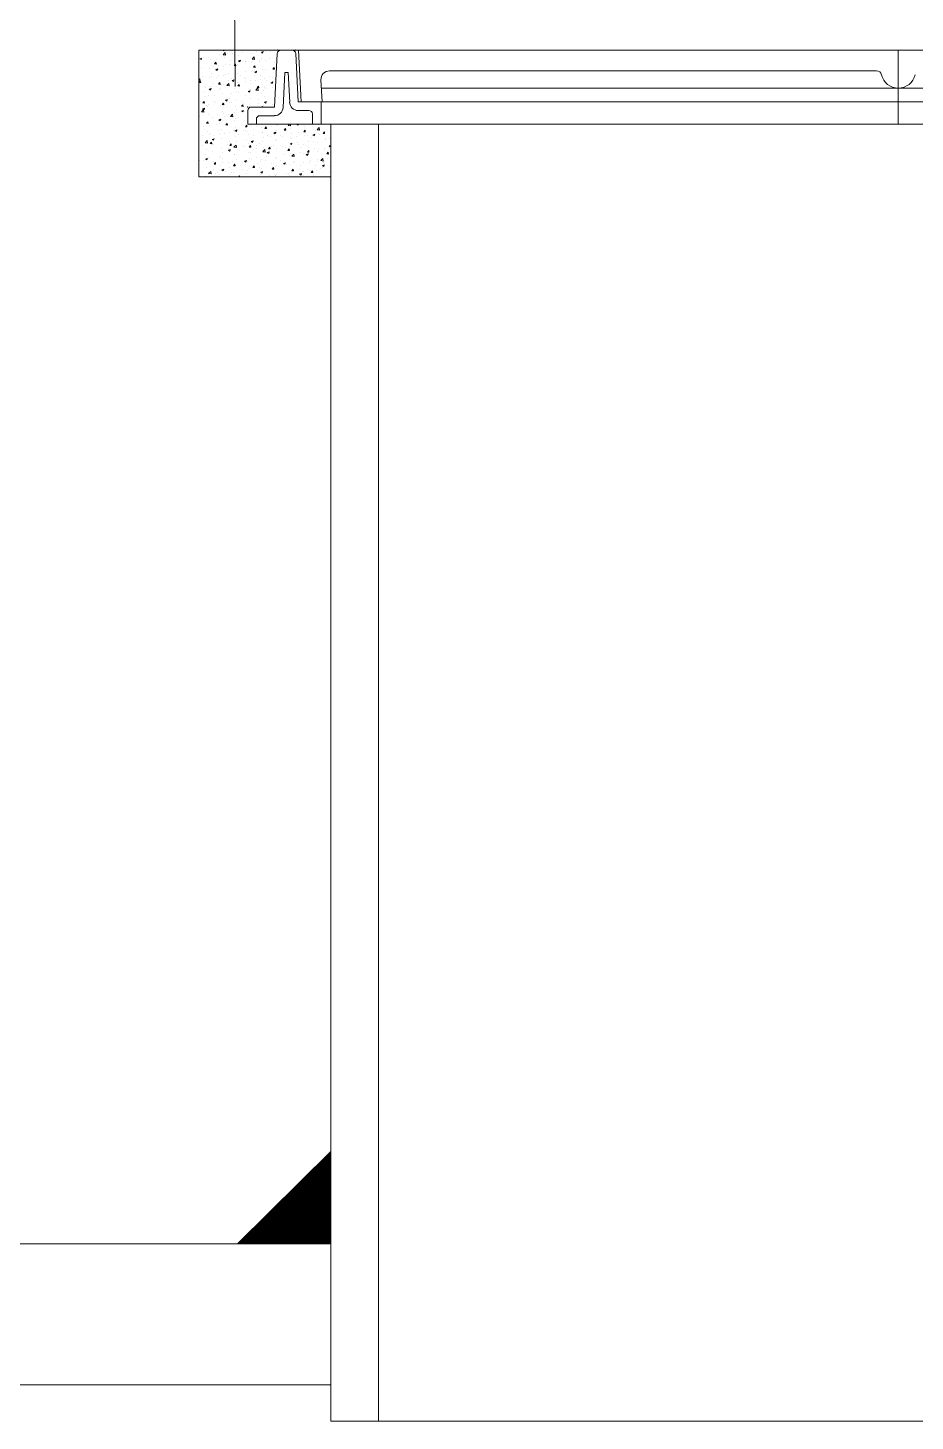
# Model space of a CAD drawing. Header units: millimetres. Extents: x 4664 to 8864, y -38 to 2932.
# Drawn here: x 6376.7 to 6476.9, y 1715.1 to 1872.4 of the extents above; entities that cross this region are included whole.
import ezdxf

# ---------------------------------------------------------------- set-up
doc = ezdxf.new("R2010")
doc.units = ezdxf.units.MM

msp = doc.modelspace()

# ---------------------------------------------------------------- linework, layer by layer
at = {"lineweight": 5}
for p, q in [((6399.62, 1935.84), (6400.12, 1865.82)), ((6396.02, 1869.92), (6396.02, 1855.61)), ((6396.02, 1869.92), (6554.01, 1869.92)), ((6397.36, 1869.92), (6397.36, 1869.92)), ((6398.71, 1869.92), (6398.85, 1869.82)), ((6398.78, 1869.4), (6399.02, 1869.65)), ((6398.85, 1869.82), (6398.88, 1869.92)), ((6399.05, 1869.36), (6399.02, 1869.65)), ((6400.13, 1869.69), (6400.13, 1869.69)), ((6400.91, 1869.88), (6400.91, 1869.88)), ((6400.99, 1869.63), (6400.99, 1869.63)), ((6402.54, 1869.81), (6402.54, 1869.81)), ((6402.92, 1869.89), (6402.92, 1869.89)), ((6403.09, 1869.68), (6403.3, 1869.76)), ((6403.09, 1869.68), (6403.24, 1869.58)), ((6403.24, 1869.58), (6403.3, 1869.76)), ((6403.61, 1869.77), (6403.61, 1869.77)), ((6404.17, 1869.74), (6404.17, 1869.74)), ((6404.89, 1869.55), (6404.57, 1863.49)), ((6406.97, 1869.55), (6407.26, 1864.07)), ((6407.29, 1869.92), (6407.6, 1864.07)), ((6475.01, 1861.54), (6475.01, 1869.92)), ((6396.13, 1868.94), (6396.34, 1869.02)), ((6396.13, 1868.94), (6396.28, 1868.84)), ((6396.28, 1868.84), (6396.34, 1869.02)), ((6396.39, 1868.87), (6396.39, 1868.87)), ((6396.56, 1869.08), (6396.56, 1869.08)), ((6397.14, 1869.13), (6397.14, 1869.13)), ((6397.32, 1868.9), (6397.32, 1868.9)), ((6397.73, 1868.01), (6397.73, 1868.01)), ((6397.82, 1868.36), (6397.97, 1868.54)), ((6397.82, 1868.36), (6398.01, 1868.34)), ((6398.01, 1868.34), (6397.97, 1868.54)), ((6398.02, 1868.8), (6398.02, 1868.8)), ((6398.26, 1868.18), (6398.26, 1868.18)), ((6398.34, 1869.39), (6398.34, 1869.39)), ((6398.78, 1869.4), (6399.05, 1869.36)), ((6398.87, 1868.11), (6398.87, 1868.11)), ((6398.91, 1869.13), (6398.91, 1869.13)), ((6399.03, 1868.28), (6399.03, 1868.28)), ((6399.07, 1869.38), (6399.07, 1869.38)), ((6399.51, 1868.32), (6399.51, 1868.32)), ((6399.65, 1868.73), (6399.65, 1868.73)), ((6399.83, 1869.48), (6399.83, 1869.48)), ((6400.02, 1868.17), (6400.16, 1868.34)), ((6400.02, 1868.17), (6400.2, 1868.15)), ((6400.2, 1868.15), (6400.16, 1868.34)), ((6400.19, 1868.43), (6400.19, 1868.43)), ((6400.44, 1868.33), (6400.44, 1868.33)), ((6400.48, 1869.34), (6400.48, 1869.34)), ((6400.52, 1868.7), (6400.73, 1868.78)), ((6400.52, 1868.7), (6400.67, 1868.59)), ((6400.67, 1868.59), (6400.73, 1868.78)), ((6401.29, 1868.66), (6401.29, 1868.66)), ((6401.29, 1868.62), (6401.29, 1868.62)), ((6401.98, 1868.52), (6401.98, 1868.52)), ((6402.02, 1869.54), (6402.02, 1869.54)), ((6402.04, 1868.89), (6402.28, 1869.14)), ((6402.04, 1868.89), (6402.32, 1868.85)), ((6402.12, 1868.68), (6402.12, 1868.68)), ((6402.21, 1867.98), (6402.36, 1868.15)), ((6402.21, 1867.98), (6402.39, 1867.96)), ((6402.32, 1868.85), (6402.28, 1869.14)), ((6402.39, 1867.96), (6402.36, 1868.15)), ((6402.88, 1868.78), (6402.88, 1868.78)), ((6402.92, 1868.59), (6402.92, 1868.59)), ((6403.08, 1868.93), (6403.08, 1868.93)), ((6403.57, 1868.75), (6403.57, 1868.75)), ((6404.04, 1868.94), (6404.04, 1868.94)), ((6404.55, 1868.53), (6404.55, 1868.53)), ((6404.86, 1869.23), (6404.86, 1869.23)), ((6396.02, 1866.52), (6396.16, 1866.67)), ((6396.02, 1866.41), (6396.2, 1866.38)), ((6396.05, 1866.25), (6396.2, 1866.43)), ((6396.2, 1866.38), (6396.16, 1866.67)), ((6396.24, 1866.24), (6396.2, 1866.43)), ((6396.33, 1867.92), (6396.33, 1867.92)), ((6396.44, 1866.9), (6396.44, 1866.9)), ((6397.24, 1866.86), (6397.24, 1866.86)), ((6397.28, 1867.88), (6397.28, 1867.88)), ((6397.43, 1867.24), (6397.43, 1867.24)), ((6397.46, 1866.97), (6397.46, 1866.97)), ((6397.95, 1867.71), (6398.17, 1867.79)), ((6397.95, 1867.71), (6398.1, 1867.61)), ((6398.07, 1866.83), (6398.07, 1866.83)), ((6398.1, 1867.61), (6398.17, 1867.79)), ((6398.22, 1867.07), (6398.22, 1867.07)), ((6398.83, 1867.09), (6398.83, 1867.09)), ((6399.06, 1867.17), (6399.06, 1867.17)), ((6399.38, 1867.22), (6399.38, 1867.22)), ((6399.38, 1866.49), (6399.38, 1866.49)), ((6399.7, 1866.76), (6399.7, 1866.76)), ((6399.78, 1866.48), (6399.99, 1866.56)), ((6399.78, 1866.48), (6399.93, 1866.38)), ((6399.93, 1866.38), (6399.99, 1866.56)), ((6400.4, 1867.31), (6400.4, 1867.31)), ((6400.69, 1867.1), (6400.69, 1867.1)), ((6401.17, 1866.8), (6401.17, 1866.8)), ((6401.31, 1867.48), (6401.31, 1867.48)), ((6401.34, 1866.69), (6401.34, 1866.69)), ((6401.91, 1866.49), (6401.91, 1866.49)), ((6401.95, 1867.5), (6401.95, 1867.5)), ((6402.08, 1867.58), (6402.08, 1867.58)), ((6402.32, 1867.03), (6402.32, 1867.03)), ((6402.35, 1867.47), (6402.56, 1867.55)), ((6402.35, 1867.47), (6402.5, 1867.36)), ((6402.43, 1866.52), (6402.43, 1866.52)), ((6402.5, 1867.36), (6402.56, 1867.55)), ((6402.95, 1867.1), (6402.95, 1867.1)), ((6402.97, 1866.62), (6402.97, 1866.62)), ((6403.24, 1867.73), (6403.24, 1867.73)), ((6403.5, 1866.71), (6403.5, 1866.71)), ((6403.53, 1867.73), (6403.53, 1867.73)), ((6403.68, 1866.43), (6403.68, 1866.43)), ((6403.96, 1866.96), (6403.96, 1866.96)), ((6404.36, 1866.78), (6404.36, 1866.78)), ((6404.4, 1867.78), (6404.55, 1867.96)), ((6404.4, 1867.78), (6404.59, 1867.77)), ((6404.59, 1867.77), (6404.55, 1867.96)), ((6404.6, 1866.55), (6404.6, 1866.55)), ((6404.73, 1867.41), (6404.73, 1867.41)), ((6405.75, 1867.38), (6405.54, 1863.44)), ((6405.75, 1867.38), (6406.11, 1867.38)), ((6406.11, 1867.38), (6406.29, 1864.02)), ((6409.81, 1866.55), (6409.94, 1864.07)), ((6410.79, 1867.58), (6472.55, 1867.58)), ((6396.05, 1866.25), (6396.24, 1866.24)), ((6396.55, 1865.21), (6396.55, 1865.21)), ((6396.65, 1865.76), (6396.65, 1865.76)), ((6396.82, 1865.68), (6396.82, 1865.68)), ((6397.17, 1864.83), (6397.17, 1864.83)), ((6397.21, 1865.85), (6397.21, 1865.85)), ((6397.21, 1865.49), (6397.42, 1865.58)), ((6397.21, 1865.49), (6397.36, 1865.39)), ((6397.36, 1865.39), (6397.42, 1865.58)), ((6397.42, 1865.86), (6397.42, 1865.86)), ((6397.6, 1866.19), (6397.6, 1866.19)), ((6398.25, 1866.06), (6398.39, 1866.24)), ((6398.25, 1866.06), (6398.43, 1866.04)), ((6398.33, 1865.51), (6398.33, 1865.51)), ((6398.43, 1866.04), (6398.39, 1866.24)), ((6398.45, 1865.62), (6398.45, 1865.62)), ((6398.58, 1866.02), (6398.58, 1866.02)), ((6398.76, 1865.06), (6398.76, 1865.06)), ((6398.8, 1866.07), (6398.8, 1866.07)), ((6399.19, 1865.91), (6399.42, 1866.16)), ((6399.19, 1865.92), (6399.46, 1865.87)), ((6399.46, 1865.87), (6399.43, 1866.16)), ((6399.7, 1865.06), (6399.7, 1865.06)), ((6400.08, 1865.55), (6400.08, 1865.55)), ((6400.12, 1865.82), (6400.12, 1865.82)), ((6400.33, 1865.27), (6400.33, 1865.27)), ((6400.37, 1866.29), (6400.37, 1866.29)), ((6400.44, 1865.87), (6400.59, 1866.04)), ((6400.44, 1865.87), (6400.62, 1865.85)), ((6400.47, 1865.17), (6400.47, 1865.17)), ((6400.51, 1866.27), (6400.51, 1866.27)), ((6400.62, 1865.85), (6400.59, 1866.04)), ((6401.27, 1866.37), (6401.27, 1866.37)), ((6401.6, 1865.25), (6401.82, 1865.33)), ((6401.6, 1865.25), (6401.75, 1865.15)), ((6401.63, 1865.32), (6401.63, 1865.32)), ((6401.71, 1865.48), (6401.71, 1865.48)), ((6401.75, 1865.15), (6401.82, 1865.33)), ((6401.87, 1865.47), (6401.87, 1865.47)), ((6401.9, 1866.13), (6401.9, 1866.13)), ((6402.45, 1865.41), (6402.69, 1865.66)), ((6402.45, 1865.41), (6402.72, 1865.37)), ((6402.63, 1865.68), (6402.78, 1865.85)), ((6402.63, 1865.68), (6402.82, 1865.66)), ((6402.72, 1865.37), (6402.69, 1865.66)), ((6402.82, 1865.66), (6402.78, 1865.85)), ((6403.07, 1865.06), (6403.07, 1865.06)), ((6403.35, 1865.41), (6403.35, 1865.41)), ((6403.46, 1865.7), (6403.46, 1865.7)), ((6403.56, 1865.57), (6403.56, 1865.57)), ((6404.17, 1866.23), (6404.38, 1866.32)), ((6404.17, 1866.23), (6404.32, 1866.13)), ((6404.32, 1866.13), (6404.38, 1866.32)), ((6404.32, 1865.67), (6404.32, 1865.67)), ((6409.86, 1865.63), (6540.17, 1865.63)), ((6396.22, 1864.12), (6396.22, 1864.12)), ((6396.46, 1863.28), (6396.68, 1863.36)), ((6396.46, 1863.28), (6396.62, 1863.17)), ((6396.48, 1863.95), (6396.63, 1864.13)), ((6396.48, 1863.95), (6396.66, 1863.94)), ((6396.62, 1864.66), (6396.62, 1864.66)), ((6396.62, 1863.17), (6396.68, 1863.36)), ((6396.66, 1863.94), (6396.63, 1864.13)), ((6396.87, 1863.71), (6396.87, 1863.71)), ((6396.97, 1863.6), (6396.97, 1863.6)), ((6397.13, 1863.81), (6397.13, 1863.81)), ((6397.72, 1864.14), (6397.72, 1864.14)), ((6397.77, 1864.81), (6397.77, 1864.81)), ((6397.86, 1864.05), (6397.86, 1864.05)), ((6398.5, 1863.64), (6398.5, 1863.64)), ((6398.67, 1863.76), (6398.82, 1863.94)), ((6398.67, 1863.76), (6398.85, 1863.74)), ((6398.72, 1864.04), (6398.72, 1864.04)), ((6398.85, 1863.74), (6398.82, 1863.94)), ((6398.9, 1863.86), (6398.9, 1863.86)), ((6399.03, 1864.26), (6399.25, 1864.34)), ((6399.03, 1864.26), (6399.18, 1864.16)), ((6399.18, 1864.16), (6399.25, 1864.34)), ((6399.49, 1863.98), (6399.49, 1863.98)), ((6399.5, 1864.44), (6399.5, 1864.44)), ((6399.67, 1863.96), (6399.67, 1863.96)), ((6400.13, 1863.57), (6400.13, 1863.57)), ((6400.29, 1864.25), (6400.29, 1864.25)), ((6400.82, 1864.11), (6400.82, 1864.11)), ((6400.86, 1863.57), (6401.01, 1863.74)), ((6400.86, 1863.57), (6401.05, 1863.55)), ((6401.05, 1863.55), (6401.01, 1863.74)), ((6401.12, 1863.92), (6401.12, 1863.92)), ((6401.28, 1864.75), (6401.28, 1864.75)), ((6401.76, 1863.5), (6401.76, 1863.5)), ((6401.84, 1864.45), (6401.84, 1864.45)), ((6401.95, 1863.49), (6404.57, 1863.49)), ((6402.75, 1864.37), (6402.75, 1864.37)), ((6402.75, 1863.85), (6402.75, 1863.85)), ((6403.15, 1863.49), (6403.21, 1863.55)), ((6403.22, 1863.49), (6403.21, 1863.55)), ((6403.39, 1863.66), (6403.39, 1863.66)), ((6403.42, 1864.68), (6403.42, 1864.68)), ((6403.43, 1864.02), (6403.64, 1864.1)), ((6403.43, 1864.02), (6403.58, 1863.91)), ((6403.52, 1864.47), (6403.52, 1864.47)), ((6403.58, 1863.91), (6403.64, 1864.1)), ((6404.38, 1863.78), (6404.38, 1863.78)), ((6407.26, 1864.07), (6542.77, 1864.07)), ((6409.83, 1864.07), (6409.83, 1861.54)), ((6396.16, 1862.4), (6396.16, 1862.4)), ((6396.33, 1862.94), (6396.57, 1863.18)), ((6396.33, 1862.94), (6396.6, 1862.89)), ((6396.6, 1862.89), (6396.57, 1863.19)), ((6396.9, 1861.65), (6397.05, 1861.83)), ((6397.09, 1861.64), (6397.05, 1861.83)), ((6397.06, 1861.77), (6397.06, 1861.77)), ((6397.1, 1862.79), (6397.1, 1862.79)), ((6397.25, 1862.5), (6397.25, 1862.5)), ((6397.59, 1862.31), (6397.59, 1862.31)), ((6398.1, 1862.65), (6398.1, 1862.65)), ((6398.29, 1862.04), (6398.5, 1862.13)), ((6398.29, 1862.04), (6398.44, 1861.94)), ((6398.44, 1861.94), (6398.5, 1862.13)), ((6398.65, 1862), (6398.65, 1862)), ((6398.68, 1863.02), (6398.68, 1863.02)), ((6398.86, 1862.75), (6398.86, 1862.75)), ((6398.88, 1862.43), (6398.88, 1862.43)), ((6399.21, 1861.7), (6399.21, 1861.7)), ((6399.37, 1862.62), (6399.37, 1862.62)), ((6399.59, 1862.43), (6399.83, 1862.68)), ((6399.59, 1862.43), (6399.86, 1862.39)), ((6399.86, 1862.39), (6399.83, 1862.68)), ((6400.02, 1862.91), (6400.02, 1862.91)), ((6400.11, 1861.95), (6400.11, 1861.95)), ((6400.22, 1862.22), (6400.22, 1862.22)), ((6400.25, 1863.24), (6400.25, 1863.24)), ((6400.51, 1862.36), (6400.51, 1862.36)), ((6400.86, 1863.03), (6401.07, 1863.11)), ((6400.86, 1863.03), (6401.01, 1862.93)), ((6401.01, 1862.93), (6401.07, 1863.11)), ((6401.15, 1861.95), (6401.15, 1861.95)), ((6401.16, 1862.93), (6401.16, 1862.93)), ((6401.56, 1861.54), (6401.56, 1863.1)), ((6402.53, 1861.54), (6402.53, 1862.12)), ((6402.92, 1862.51), (6404.57, 1862.51)), ((6407.26, 1863.1), (6408.46, 1863.1)), ((6408.85, 1862.71), (6408.85, 1861.54)), ((6396.49, 1860.24), (6396.49, 1860.24)), ((6396.54, 1861.34), (6396.54, 1861.34)), ((6396.65, 1860.94), (6396.65, 1860.94)), ((6396.9, 1861.65), (6397.09, 1861.64)), ((6397.02, 1860.76), (6397.02, 1860.76)), ((6397.25, 1860.34), (6397.25, 1860.34)), ((6397.29, 1861.45), (6397.29, 1861.45)), ((6397.3, 1860.53), (6397.3, 1860.53)), ((6397.71, 1860.27), (6397.71, 1860.27)), ((6398.06, 1861.55), (6398.06, 1861.55)), ((6398.28, 1860.87), (6398.28, 1860.87)), ((6398.32, 1861.64), (6398.32, 1861.64)), ((6398.41, 1860.49), (6398.41, 1860.49)), ((6398.61, 1860.99), (6398.61, 1860.99)), ((6398.93, 1860.46), (6398.93, 1860.46)), ((6399.1, 1861.46), (6399.24, 1861.64)), ((6399.1, 1861.46), (6399.28, 1861.44)), ((6399.28, 1861.44), (6399.24, 1861.64)), ((6399.49, 1860.57), (6399.49, 1860.57)), ((6399.92, 1860.8), (6399.92, 1860.8)), ((6400.11, 1860.81), (6400.33, 1860.9)), ((6400.11, 1860.81), (6400.27, 1860.71)), ((6400.14, 1860.18), (6400.14, 1860.18)), ((6400.18, 1861.2), (6400.18, 1861.2)), ((6400.27, 1860.71), (6400.33, 1860.9)), ((6400.34, 1860.75), (6400.34, 1860.75)), ((6400.56, 1860.39), (6400.56, 1860.39)), ((6401.11, 1860.85), (6401.11, 1860.85)), ((6401.27, 1860.88), (6401.27, 1860.88)), ((6401.29, 1861.27), (6401.44, 1861.44)), ((6401.29, 1861.27), (6401.47, 1861.25)), ((6401.47, 1861.25), (6401.44, 1861.44)), ((6401.55, 1860.73), (6401.55, 1860.73)), ((6401.56, 1861.54), (6548.47, 1861.54)), ((6401.69, 1860.38), (6401.69, 1860.38)), ((6401.72, 1861.4), (6401.72, 1861.4)), ((6402.19, 1860.32), (6402.19, 1860.32)), ((6402.26, 1861), (6402.26, 1861)), ((6403.06, 1861.18), (6403.06, 1861.18)), ((6403.18, 1860.66), (6403.18, 1860.66)), ((6403.27, 1860.61), (6403.27, 1860.61)), ((6403.48, 1861.08), (6403.63, 1861.25)), ((6403.48, 1861.08), (6403.66, 1861.06)), ((6403.66, 1861.06), (6403.63, 1861.25)), ((6403.82, 1860.25), (6403.82, 1860.25)), ((6404.16, 1860.15), (6404.16, 1860.15)), ((6404.2, 1861.26), (6404.2, 1861.26)), ((6404.51, 1860.57), (6404.72, 1860.65)), ((6404.51, 1860.57), (6404.66, 1860.47)), ((6404.66, 1860.47), (6404.72, 1860.65)), ((6404.81, 1860.59), (6404.81, 1860.59)), ((6404.84, 1861.49), (6404.84, 1861.49)), ((6404.84, 1860.82), (6404.84, 1860.82)), ((6404.96, 1861.36), (6404.96, 1861.36)), ((6405.31, 1860.3), (6405.31, 1860.3)), ((6405.46, 1860.18), (6405.46, 1860.18)), ((6405.67, 1860.88), (6405.82, 1861.06)), ((6405.67, 1860.88), (6405.86, 1860.87)), ((6405.86, 1860.87), (6405.82, 1861.06)), ((6406.12, 1861.42), (6406.23, 1861.54)), ((6406.12, 1861.51), (6406.12, 1861.51)), ((6406.12, 1861.42), (6406.39, 1861.38)), ((6406.39, 1861.38), (6406.37, 1861.54)), ((6406.39, 1861.02), (6406.39, 1861.02)), ((6406.44, 1860.52), (6406.44, 1860.52)), ((6407.09, 1860.11), (6407.09, 1860.11)), ((6407.1, 1861.54), (6407.23, 1861.45)), ((6407.23, 1861.45), (6407.26, 1861.54)), ((6407.25, 1860.56), (6407.25, 1860.56)), ((6407.87, 1860.69), (6408.02, 1860.87)), ((6407.87, 1860.69), (6408.05, 1860.68)), ((6407.94, 1860.23), (6407.94, 1860.23)), ((6407.98, 1861.25), (6407.98, 1861.25)), ((6408.01, 1860.66), (6408.01, 1860.66)), ((6408.05, 1860.68), (6408.02, 1860.87)), ((6408.08, 1860.45), (6408.08, 1860.45)), ((6408.28, 1860.28), (6408.28, 1860.28)), ((6408.9, 1860.32), (6409.12, 1860.41)), ((6408.9, 1860.32), (6409.05, 1860.22)), ((6409.05, 1860.22), (6409.12, 1860.41)), ((6409.17, 1860.81), (6409.17, 1860.81)), ((6409.38, 1860.91), (6409.62, 1861.16)), ((6409.38, 1860.91), (6409.65, 1860.87)), ((6409.51, 1860.45), (6409.51, 1860.45)), ((6409.55, 1861.46), (6409.55, 1861.46)), ((6409.65, 1860.87), (6409.62, 1861.16)), ((6409.71, 1860.39), (6409.71, 1860.39)), ((6410.06, 1860.5), (6410.21, 1860.68)), ((6410.06, 1860.58), (6410.06, 1860.58)), ((6410.06, 1860.5), (6410.24, 1860.48)), ((6410.24, 1860.48), (6410.21, 1860.68)), ((6410.94, 1861.54), (6410.94, 1715.06)), ((6416.32, 1861.54), (6416.32, 1715.06)), ((6396.04, 1859.38), (6396.04, 1859.38)), ((6396.45, 1859.14), (6396.45, 1859.14)), ((6396.73, 1859.45), (6396.97, 1859.7)), ((6396.73, 1859.45), (6397.01, 1859.41)), ((6396.95, 1858.72), (6396.95, 1858.72)), ((6397.01, 1859.41), (6396.97, 1859.7)), ((6396.98, 1859.74), (6396.98, 1859.74)), ((6397.33, 1859.35), (6397.47, 1859.53)), ((6397.33, 1859.35), (6397.51, 1859.34)), ((6397.51, 1859.34), (6397.47, 1859.53)), ((6397.54, 1859.83), (6397.76, 1859.91)), ((6397.54, 1859.83), (6397.7, 1859.73)), ((6397.61, 1859.29), (6397.61, 1859.29)), ((6397.68, 1859.31), (6397.68, 1859.31)), ((6397.7, 1859.73), (6397.76, 1859.91)), ((6398.54, 1858.95), (6398.54, 1858.95)), ((6398.57, 1859.97), (6398.57, 1859.97)), ((6399.31, 1859.24), (6399.31, 1859.24)), ((6399.37, 1858.75), (6399.37, 1858.75)), ((6399.37, 1858.6), (6399.58, 1858.68)), ((6399.37, 1858.6), (6399.52, 1858.49)), ((6399.52, 1859.16), (6399.67, 1859.34)), ((6399.52, 1859.16), (6399.7, 1859.14)), ((6399.52, 1858.49), (6399.58, 1858.68)), ((6399.54, 1859.54), (6399.54, 1859.54)), ((6399.7, 1859.14), (6399.67, 1859.34)), ((6400, 1858.95), (6400.24, 1859.19)), ((6400, 1858.95), (6400.27, 1858.9)), ((6400.11, 1859.17), (6400.11, 1859.17)), ((6400.27, 1858.9), (6400.24, 1859.19)), ((6400.3, 1859.64), (6400.3, 1859.64)), ((6400.66, 1858.59), (6400.66, 1858.59)), ((6400.94, 1859.18), (6400.94, 1859.18)), ((6401.15, 1859.05), (6401.15, 1859.05)), ((6401.46, 1859.8), (6401.46, 1859.8)), ((6401.65, 1859.36), (6401.65, 1859.36)), ((6401.71, 1858.97), (6401.86, 1859.14)), ((6401.71, 1858.97), (6401.9, 1858.95)), ((6401.9, 1858.95), (6401.86, 1859.14)), ((6401.94, 1859.58), (6402.15, 1859.66)), ((6401.94, 1859.58), (6402.09, 1859.48)), ((6402.09, 1859.48), (6402.15, 1859.66)), ((6402.57, 1859.11), (6402.57, 1859.11)), ((6402.59, 1858.84), (6402.59, 1858.84)), ((6402.93, 1859.36), (6402.93, 1859.36)), ((6403.2, 1858.57), (6403.2, 1858.57)), ((6403.24, 1859.59), (6403.24, 1859.59)), ((6403.26, 1858.44), (6403.5, 1858.69)), ((6403.35, 1858.94), (6403.35, 1858.94)), ((6403.39, 1860.05), (6403.39, 1860.05)), ((6403.53, 1858.4), (6403.5, 1858.69)), ((6403.66, 1858.69), (6403.66, 1858.69)), ((6403.91, 1858.78), (6404.05, 1858.95)), ((6403.91, 1858.78), (6404.09, 1858.76)), ((6404.09, 1858.76), (6404.05, 1858.95)), ((6404.2, 1859.04), (6404.2, 1859.04)), ((6404.51, 1859.1), (6404.51, 1859.1)), ((6404.71, 1859.67), (6404.71, 1859.67)), ((6404.77, 1858.79), (6404.77, 1858.79)), ((6404.81, 1859.81), (6404.81, 1859.81)), ((6405.45, 1858.99), (6405.45, 1858.99)), ((6405.84, 1858.97), (6405.84, 1858.97)), ((6406.1, 1858.58), (6406.25, 1858.76)), ((6406.1, 1858.58), (6406.28, 1858.57)), ((6406.28, 1858.57), (6406.25, 1858.76)), ((6406.31, 1858.98), (6406.31, 1858.98)), ((6406.33, 1859.34), (6406.55, 1859.42)), ((6406.33, 1859.34), (6406.49, 1859.24)), ((6406.35, 1860), (6406.35, 1860)), ((6406.44, 1859.35), (6406.44, 1859.35)), ((6406.49, 1859.24), (6406.55, 1859.42)), ((6406.5, 1859.97), (6406.5, 1859.97)), ((6407.21, 1859.45), (6407.21, 1859.45)), ((6407.23, 1859.3), (6407.23, 1859.3)), ((6407.47, 1858.9), (6407.47, 1858.9)), ((6407.9, 1859.21), (6407.9, 1859.21)), ((6408.29, 1858.39), (6408.44, 1858.57)), ((6408.36, 1859.6), (6408.36, 1859.6)), ((6408.47, 1858.38), (6408.44, 1858.57)), ((6408.72, 1860.04), (6408.72, 1860.04)), ((6409.01, 1859.61), (6409.01, 1859.61)), ((6409.1, 1858.83), (6409.1, 1858.83)), ((6409.47, 1859.43), (6409.47, 1859.43)), ((6409.49, 1858.65), (6409.49, 1858.65)), ((6410.18, 1858.54), (6410.18, 1858.54)), ((6410.26, 1858.75), (6410.26, 1858.75)), ((6410.3, 1859.86), (6410.3, 1859.86)), ((6410.35, 1859.97), (6410.35, 1859.97)), ((6410.73, 1859.09), (6410.93, 1859.17)), ((6410.73, 1859.09), (6410.88, 1858.99)), ((6410.73, 1858.76), (6410.73, 1858.76)), ((6410.8, 1859.91), (6410.8, 1859.91)), ((6410.88, 1858.99), (6410.93, 1859.14)), ((6396.09, 1857.41), (6396.09, 1857.41)), ((6396.53, 1857.46), (6396.53, 1857.46)), ((6396.8, 1858.08), (6396.8, 1858.08)), ((6396.8, 1857.61), (6397.02, 1857.69)), ((6396.8, 1857.61), (6396.95, 1857.51)), ((6396.91, 1857.7), (6396.91, 1857.7)), ((6396.95, 1857.51), (6397.02, 1857.69)), ((6397.08, 1857.75), (6397.08, 1857.75)), ((6397.58, 1858.44), (6397.58, 1858.44)), ((6397.72, 1857.34), (6397.72, 1857.34)), ((6397.75, 1857.05), (6397.9, 1857.23)), ((6397.75, 1857.05), (6397.93, 1857.04)), ((6397.93, 1857.04), (6397.9, 1857.23)), ((6397.93, 1857.13), (6397.93, 1857.13)), ((6398.31, 1857.77), (6398.31, 1857.77)), ((6398.5, 1857.93), (6398.5, 1857.93)), ((6398.69, 1857.23), (6398.69, 1857.23)), ((6398.71, 1857.68), (6398.71, 1857.68)), ((6398.73, 1858.34), (6398.73, 1858.34)), ((6399.36, 1857.27), (6399.36, 1857.27)), ((6399.5, 1858.44), (6399.5, 1858.44)), ((6399.85, 1857.38), (6399.85, 1857.38)), ((6399.94, 1856.86), (6400.09, 1857.04)), ((6400.03, 1857.13), (6400.03, 1857.13)), ((6400.07, 1858.15), (6400.07, 1858.15)), ((6400.13, 1856.84), (6400.09, 1857.04)), ((6400.1, 1858.08), (6400.1, 1858.08)), ((6400.34, 1857.61), (6400.34, 1857.61)), ((6400.99, 1857.2), (6400.99, 1857.2)), ((6401.19, 1857.37), (6401.41, 1857.45)), ((6401.19, 1857.37), (6401.35, 1857.26)), ((6401.27, 1857.01), (6401.27, 1857.01)), ((6401.35, 1857.26), (6401.41, 1857.45)), ((6401.58, 1857.33), (6401.58, 1857.33)), ((6401.61, 1858.34), (6401.61, 1858.34)), ((6401.78, 1857.64), (6401.78, 1857.64)), ((6401.88, 1858.38), (6401.88, 1858.38)), ((6401.98, 1857.54), (6401.98, 1857.54)), ((6402.55, 1857.74), (6402.55, 1857.74)), ((6402.62, 1857.13), (6402.62, 1857.13)), ((6403.05, 1857.31), (6403.05, 1857.31)), ((6403.16, 1857.55), (6403.16, 1857.55)), ((6403.26, 1858.44), (6403.53, 1858.4)), ((6403.61, 1857.48), (6403.61, 1857.48)), ((6403.71, 1857.89), (6403.71, 1857.89)), ((6403.76, 1858.35), (6403.98, 1858.43)), ((6403.76, 1858.35), (6403.92, 1858.25)), ((6403.92, 1858.25), (6403.98, 1858.43)), ((6404.25, 1857.06), (6404.25, 1857.06)), ((6404.73, 1857.77), (6404.73, 1857.77)), ((6404.83, 1857.62), (6404.83, 1857.62)), ((6405.24, 1857.41), (6405.24, 1857.41)), ((6405.59, 1857.12), (6405.8, 1857.2)), ((6405.59, 1857.12), (6405.74, 1857.02)), ((6405.6, 1857.04), (6405.6, 1857.04)), ((6405.64, 1858.15), (6405.64, 1858.15)), ((6405.74, 1857.02), (6405.8, 1857.2)), ((6405.89, 1857), (6405.89, 1857)), ((6406.28, 1857.97), (6406.28, 1857.97)), ((6406.4, 1858.25), (6406.4, 1858.25)), ((6406.52, 1857.93), (6406.76, 1858.18)), ((6406.52, 1857.93), (6406.8, 1857.89)), ((6406.62, 1857.92), (6406.62, 1857.92)), ((6406.8, 1857.89), (6406.76, 1858.18)), ((6406.76, 1857.19), (6406.76, 1857.19)), ((6406.87, 1857.34), (6406.87, 1857.34)), ((6407.56, 1858.4), (6407.56, 1858.4)), ((6407.83, 1857.18), (6407.83, 1857.18)), ((6407.87, 1858.19), (6407.87, 1858.19)), ((6408.16, 1858.11), (6408.37, 1858.19)), ((6408.16, 1858.11), (6408.31, 1858)), ((6408.29, 1858.39), (6408.47, 1858.38)), ((6408.31, 1858), (6408.37, 1858.19)), ((6408.4, 1858.23), (6408.4, 1858.23)), ((6408.51, 1857.27), (6408.51, 1857.27)), ((6408.69, 1857.45), (6408.69, 1857.45)), ((6409.4, 1857.39), (6409.4, 1857.39)), ((6409.44, 1858.41), (6409.44, 1858.41)), ((6409.45, 1857.55), (6409.45, 1857.55)), ((6409.79, 1857.43), (6410.02, 1857.68)), ((6409.79, 1857.43), (6410.06, 1857.39)), ((6409.98, 1856.88), (6410.2, 1856.96)), ((6410.06, 1857.39), (6410.03, 1857.68)), ((6410.14, 1857.2), (6410.14, 1857.2)), ((6410.14, 1856.77), (6410.2, 1856.96)), ((6410.49, 1858.2), (6410.63, 1858.38)), ((6410.49, 1858.2), (6410.67, 1858.18)), ((6410.61, 1857.7), (6410.61, 1857.7)), ((6410.67, 1858.18), (6410.63, 1858.38)), ((6396.02, 1855.61), (6410.93, 1855.61)), ((6396.47, 1856.2), (6396.47, 1856.2)), ((6396.84, 1855.67), (6396.84, 1855.67)), ((6396.87, 1856.68), (6396.87, 1856.68)), ((6397.12, 1855.92), (6397.12, 1855.92)), ((6397.14, 1855.97), (6397.38, 1856.22)), ((6397.14, 1855.97), (6397.41, 1855.93)), ((6397.41, 1855.93), (6397.38, 1856.22)), ((6397.7, 1856.39), (6397.7, 1856.39)), ((6397.89, 1856.03), (6397.89, 1856.03)), ((6398.1, 1856.13), (6398.1, 1856.13)), ((6398.42, 1855.9), (6398.42, 1855.9)), ((6398.46, 1856.91), (6398.46, 1856.91)), ((6398.63, 1856.38), (6398.84, 1856.46)), ((6398.63, 1856.38), (6398.78, 1856.28)), ((6398.78, 1856.28), (6398.84, 1856.46)), ((6399.05, 1856.18), (6399.05, 1856.18)), ((6399.48, 1856.7), (6399.48, 1856.7)), ((6399.74, 1856.06), (6399.74, 1856.06)), ((6399.94, 1856.86), (6400.13, 1856.84)), ((6399.99, 1856.11), (6399.99, 1856.11)), ((6400.55, 1855.61), (6400.64, 1855.71)), ((6400.65, 1855.61), (6400.64, 1855.71)), ((6400.98, 1856.43), (6400.98, 1856.43)), ((6401.37, 1855.99), (6401.37, 1855.99)), ((6401.54, 1856.31), (6401.54, 1856.31)), ((6401.74, 1856.53), (6401.74, 1856.53)), ((6402.14, 1856.67), (6402.28, 1856.84)), ((6402.14, 1856.67), (6402.32, 1856.65)), ((6402.32, 1856.65), (6402.28, 1856.84)), ((6402.9, 1856.69), (6402.9, 1856.69)), ((6403, 1855.92), (6403, 1855.92)), ((6403.02, 1856.13), (6403.23, 1856.22)), ((6403.02, 1856.13), (6403.17, 1856.03)), ((6403.13, 1856.54), (6403.13, 1856.54)), ((6403.17, 1856.03), (6403.23, 1856.22)), ((6404.03, 1855.73), (6404.03, 1855.73)), ((6404.33, 1856.48), (6404.48, 1856.65)), ((6404.33, 1856.48), (6404.51, 1856.46)), ((6404.51, 1856.46), (6404.48, 1856.65)), ((6404.63, 1855.85), (6404.63, 1855.85)), ((6404.66, 1855.73), (6404.66, 1855.73)), ((6404.7, 1856.75), (6404.7, 1856.75)), ((6404.71, 1855.79), (6404.71, 1855.79)), ((6404.79, 1855.83), (6404.79, 1855.83)), ((6404.83, 1856.94), (6404.83, 1856.94)), ((6405.95, 1855.99), (6405.95, 1855.99)), ((6406.2, 1855.93), (6406.2, 1855.93)), ((6406.24, 1856.95), (6406.24, 1856.95)), ((6406.26, 1855.78), (6406.26, 1855.78)), ((6406.49, 1856.1), (6406.49, 1856.1)), ((6406.52, 1856.28), (6406.67, 1856.46)), ((6406.52, 1856.28), (6406.71, 1856.27)), ((6406.71, 1856.27), (6406.67, 1856.46)), ((6407.41, 1855.89), (6407.63, 1855.97)), ((6407.41, 1855.89), (6407.57, 1855.79)), ((6407.52, 1856.93), (6407.52, 1856.93)), ((6407.57, 1855.79), (6407.63, 1855.97)), ((6407.79, 1856.16), (6407.79, 1856.16)), ((6407.88, 1856.24), (6407.88, 1856.24)), ((6407.9, 1855.71), (6407.9, 1855.71)), ((6408.27, 1856.41), (6408.27, 1856.41)), ((6408.65, 1856.34), (6408.65, 1856.34)), ((6408.72, 1856.09), (6408.86, 1856.27)), ((6408.72, 1856.09), (6408.9, 1856.08)), ((6408.9, 1856.08), (6408.86, 1856.27)), ((6409, 1855.74), (6409, 1855.74)), ((6409.15, 1856.86), (6409.15, 1856.86)), ((6409.36, 1856.37), (6409.36, 1856.37)), ((6409.53, 1855.65), (6409.53, 1855.65)), ((6409.81, 1856.49), (6409.81, 1856.49)), ((6409.98, 1856.88), (6410.14, 1856.77)), ((6410.05, 1856.71), (6410.05, 1856.71)), ((6410.78, 1856.79), (6410.78, 1856.79)), ((6410.79, 1856.04), (6410.79, 1856.04)), ((6410.91, 1856.57), (6410.91, 1856.57)), ((6410.91, 1855.9), (6410.93, 1855.92)), ((6410.91, 1855.9), (6410.93, 1855.9)), ((6400.41, 1735.1), (6410.94, 1745.51)), ((6400.54, 1735.1), (6410.94, 1745.5)), ((6400.59, 1735.1), (6410.94, 1745.46)), ((6400.63, 1735.1), (6410.94, 1745.42)), ((6400.67, 1735.1), (6410.94, 1745.37)), ((6400.71, 1735.1), (6410.94, 1745.33)), ((6400.76, 1735.1), (6410.94, 1745.29)), ((6400.8, 1735.1), (6410.94, 1745.24)), ((6400.84, 1735.1), (6410.94, 1745.2)), ((6400.89, 1735.1), (6410.94, 1745.16)), ((6400.93, 1735.1), (6410.94, 1745.11)), ((6400.97, 1735.1), (6410.94, 1745.07)), ((6401.02, 1735.1), (6410.94, 1745.03)), ((6401.06, 1735.1), (6410.94, 1744.98)), ((6401.1, 1735.1), (6410.94, 1744.94)), ((6401.15, 1735.1), (6410.94, 1744.9)), ((6401.19, 1735.1), (6410.94, 1744.85)), ((6401.23, 1735.1), (6410.94, 1744.81)), ((6401.28, 1735.1), (6410.94, 1744.77)), ((6401.32, 1735.1), (6410.94, 1744.73)), ((6401.36, 1735.1), (6410.94, 1744.68)), ((6401.41, 1735.1), (6410.94, 1744.64)), ((6401.45, 1735.1), (6410.94, 1744.6)), ((6401.49, 1735.1), (6410.94, 1744.55)), ((6401.54, 1735.1), (6410.94, 1744.51)), ((6401.58, 1735.1), (6410.94, 1744.47)), ((6401.62, 1735.1), (6410.94, 1744.42)), ((6401.67, 1735.1), (6410.94, 1744.38)), ((6401.71, 1735.1), (6410.94, 1744.34)), ((6401.75, 1735.1), (6410.94, 1744.29)), ((6401.8, 1735.1), (6410.94, 1744.25)), ((6401.84, 1735.1), (6410.94, 1744.21)), ((6401.88, 1735.1), (6410.94, 1744.16)), ((6401.93, 1735.1), (6410.94, 1744.12)), ((6401.97, 1735.1), (6410.94, 1744.08)), ((6402.01, 1735.1), (6410.94, 1744.03)), ((6402.05, 1735.1), (6410.94, 1743.99)), ((6402.1, 1735.1), (6410.94, 1743.95)), ((6402.14, 1735.1), (6410.94, 1743.9)), ((6402.18, 1735.1), (6410.94, 1743.86)), ((6402.23, 1735.1), (6410.94, 1743.82)), ((6402.27, 1735.1), (6410.94, 1743.77)), ((6402.31, 1735.1), (6410.94, 1743.73)), ((6402.36, 1735.1), (6410.94, 1743.69)), ((6400.5, 1735.1), (6408.13, 1742.73)), ((6402.4, 1735.1), (6410.94, 1743.64)), ((6402.44, 1735.1), (6410.94, 1743.6)), ((6402.49, 1735.1), (6410.94, 1743.56)), ((6402.53, 1735.1), (6410.94, 1743.51)), ((6402.57, 1735.1), (6410.94, 1743.47)), ((6402.62, 1735.1), (6410.94, 1743.43)), ((6402.66, 1735.1), (6410.94, 1743.38)), ((6402.7, 1735.1), (6410.94, 1743.34)), ((6402.75, 1735.1), (6410.94, 1743.3)), ((6402.79, 1735.1), (6410.94, 1743.26)), ((6402.83, 1735.1), (6410.94, 1743.21)), ((6402.88, 1735.1), (6410.94, 1743.17)), ((6402.92, 1735.1), (6410.94, 1743.13)), ((6402.96, 1735.1), (6410.94, 1743.08)), ((6403.01, 1735.1), (6410.94, 1743.04)), ((6403.05, 1735.1), (6410.94, 1743)), ((6403.09, 1735.1), (6410.94, 1742.95)), ((6403.14, 1735.1), (6410.94, 1742.91)), ((6403.18, 1735.1), (6410.94, 1742.87)), ((6403.22, 1735.1), (6410.94, 1742.82)), ((6403.27, 1735.1), (6410.94, 1742.78)), ((6403.31, 1735.1), (6410.94, 1742.74)), ((6403.35, 1735.1), (6410.94, 1742.69)), ((6403.4, 1735.1), (6410.94, 1742.65)), ((6403.44, 1735.1), (6410.94, 1742.61)), ((6403.48, 1735.1), (6410.94, 1742.56)), ((6403.52, 1735.1), (6410.94, 1742.52)), ((6403.57, 1735.1), (6410.94, 1742.48)), ((6403.61, 1735.1), (6410.94, 1742.43)), ((6403.65, 1735.1), (6410.94, 1742.39)), ((6403.7, 1735.1), (6410.94, 1742.35)), ((6403.74, 1735.1), (6410.94, 1742.3)), ((6403.78, 1735.1), (6410.94, 1742.26)), ((6403.83, 1735.1), (6410.94, 1742.22)), ((6403.87, 1735.1), (6410.94, 1742.17)), ((6403.91, 1735.1), (6410.94, 1742.13)), ((6403.96, 1735.1), (6410.94, 1742.09)), ((6404, 1735.1), (6410.94, 1742.04)), ((6404.04, 1735.1), (6410.94, 1742)), ((6404.09, 1735.1), (6410.94, 1741.96)), ((6404.13, 1735.1), (6410.94, 1741.92)), ((6404.17, 1735.1), (6410.94, 1741.87)), ((6404.22, 1735.1), (6410.94, 1741.83)), ((6404.26, 1735.1), (6410.94, 1741.79)), ((6404.3, 1735.1), (6410.94, 1741.74)), ((6404.35, 1735.1), (6410.94, 1741.7)), ((6404.39, 1735.1), (6410.94, 1741.66)), ((6404.43, 1735.1), (6410.94, 1741.61)), ((6404.48, 1735.1), (6410.94, 1741.57)), ((6404.52, 1735.1), (6410.94, 1741.53)), ((6404.56, 1735.1), (6410.94, 1741.48)), ((6404.61, 1735.1), (6410.94, 1741.44)), ((6404.65, 1735.1), (6410.94, 1741.4)), ((6404.69, 1735.1), (6410.94, 1741.35)), ((6404.74, 1735.1), (6410.94, 1741.31)), ((6404.78, 1735.1), (6410.94, 1741.27)), ((6404.82, 1735.1), (6410.94, 1741.22)), ((6404.86, 1735.1), (6410.94, 1741.18)), ((6404.91, 1735.1), (6410.94, 1741.14)), ((6404.95, 1735.1), (6410.94, 1741.09)), ((6404.99, 1735.1), (6410.94, 1741.05)), ((6405.04, 1735.1), (6410.94, 1741.01)), ((6405.08, 1735.1), (6410.94, 1740.96)), ((6405.12, 1735.1), (6410.94, 1740.92)), ((6405.17, 1735.1), (6410.94, 1740.88)), ((6405.21, 1735.1), (6410.94, 1740.83)), ((6405.25, 1735.1), (6410.94, 1740.79)), ((6405.3, 1735.1), (6410.94, 1740.75)), ((6405.34, 1735.1), (6410.94, 1740.7)), ((6405.38, 1735.1), (6410.94, 1740.66)), ((6405.43, 1735.1), (6410.94, 1740.62)), ((6405.47, 1735.1), (6410.94, 1740.58)), ((6405.51, 1735.1), (6410.94, 1740.53)), ((6400.46, 1735.1), (6404.5, 1739.14)), ((6405.56, 1735.1), (6410.94, 1740.49)), ((6405.6, 1735.1), (6410.94, 1740.45)), ((6405.64, 1735.1), (6410.94, 1740.4)), ((6405.69, 1735.1), (6410.94, 1740.36)), ((6405.73, 1735.1), (6410.94, 1740.32)), ((6405.77, 1735.1), (6410.94, 1740.27)), ((6405.82, 1735.1), (6410.94, 1740.23)), ((6405.86, 1735.1), (6410.94, 1740.19)), ((6405.9, 1735.1), (6410.94, 1740.14)), ((6405.95, 1735.1), (6410.94, 1740.1)), ((6405.99, 1735.1), (6410.94, 1740.06)), ((6406.03, 1735.1), (6410.94, 1740.01)), ((6406.08, 1735.1), (6410.94, 1739.97)), ((6406.12, 1735.1), (6410.94, 1739.93)), ((6406.16, 1735.1), (6410.94, 1739.88)), ((6406.2, 1735.1), (6410.94, 1739.84)), ((6406.25, 1735.1), (6410.94, 1739.8)), ((6406.29, 1735.1), (6410.94, 1739.75)), ((6406.33, 1735.1), (6410.94, 1739.71)), ((6406.38, 1735.1), (6410.94, 1739.67)), ((6406.42, 1735.1), (6410.94, 1739.62)), ((6406.46, 1735.1), (6410.94, 1739.58)), ((6406.51, 1735.1), (6410.94, 1739.54)), ((6406.55, 1735.1), (6410.94, 1739.49)), ((6406.59, 1735.1), (6410.94, 1739.45)), ((6406.64, 1735.1), (6410.94, 1739.41)), ((6406.68, 1735.1), (6410.94, 1739.36)), ((6406.72, 1735.1), (6410.94, 1739.32)), ((6406.77, 1735.1), (6410.94, 1739.28)), ((6406.81, 1735.1), (6410.94, 1739.23)), ((6406.85, 1735.1), (6410.94, 1739.19)), ((6406.9, 1735.1), (6410.94, 1739.15)), ((6406.94, 1735.1), (6410.94, 1739.11)), ((6406.98, 1735.1), (6410.94, 1739.06)), ((6407.03, 1735.1), (6410.94, 1739.02)), ((6407.07, 1735.1), (6410.94, 1738.98)), ((6407.11, 1735.1), (6410.94, 1738.93)), ((6407.16, 1735.1), (6410.94, 1738.89)), ((6407.2, 1735.1), (6410.94, 1738.85)), ((6407.24, 1735.1), (6410.94, 1738.8)), ((6407.29, 1735.1), (6410.94, 1738.76)), ((6407.33, 1735.1), (6410.94, 1738.72)), ((6407.37, 1735.1), (6410.94, 1738.67)), ((6407.42, 1735.1), (6410.94, 1738.63)), ((6407.46, 1735.1), (6410.94, 1738.59)), ((6407.5, 1735.1), (6410.94, 1738.54)), ((6407.54, 1735.1), (6410.94, 1738.5)), ((6407.59, 1735.1), (6410.94, 1738.46)), ((6407.63, 1735.1), (6410.94, 1738.41)), ((6407.67, 1735.1), (6410.94, 1738.37)), ((6407.72, 1735.1), (6410.94, 1738.33)), ((6407.76, 1735.1), (6410.94, 1738.28)), ((6407.8, 1735.1), (6410.94, 1738.24)), ((6407.85, 1735.1), (6410.94, 1738.2)), ((6407.89, 1735.1), (6410.94, 1738.15)), ((6407.93, 1735.1), (6410.94, 1738.11)), ((6407.98, 1735.1), (6410.94, 1738.07)), ((6408.02, 1735.1), (6410.94, 1738.02)), ((6408.06, 1735.1), (6410.94, 1737.98)), ((6408.11, 1735.1), (6410.94, 1737.94)), ((6408.15, 1735.1), (6410.94, 1737.89)), ((6408.19, 1735.1), (6410.94, 1737.85)), ((6408.24, 1735.1), (6410.94, 1737.81)), ((6408.28, 1735.1), (6410.94, 1737.77)), ((6408.32, 1735.1), (6410.94, 1737.72)), ((6408.37, 1735.1), (6410.94, 1737.68)), ((6408.41, 1735.1), (6410.94, 1737.64)), ((6408.45, 1735.1), (6410.94, 1737.59)), ((6408.5, 1735.1), (6410.94, 1737.55)), ((6408.54, 1735.1), (6410.94, 1737.51)), ((6408.58, 1735.1), (6410.94, 1737.46)), ((6408.63, 1735.1), (6410.94, 1737.42)), ((6408.67, 1735.1), (6410.94, 1737.38)), ((6408.71, 1735.1), (6410.94, 1737.33)), ((6408.76, 1735.1), (6410.94, 1737.29)), ((6408.8, 1735.1), (6410.94, 1737.25)), ((6408.84, 1735.1), (6410.94, 1737.2)), ((6408.89, 1735.1), (6410.94, 1737.16)), ((6408.93, 1735.1), (6410.94, 1737.12)), ((6408.97, 1735.1), (6410.94, 1737.07)), ((6409.01, 1735.1), (6410.94, 1737.03)), ((6409.06, 1735.1), (6410.94, 1736.99)), ((6409.1, 1735.1), (6410.94, 1736.94)), ((6409.14, 1735.1), (6410.94, 1736.9)), ((6409.19, 1735.1), (6410.94, 1736.86)), ((6409.23, 1735.1), (6410.94, 1736.81)), ((6409.27, 1735.1), (6410.94, 1736.77)), ((6409.32, 1735.1), (6410.94, 1736.73)), ((6409.36, 1735.1), (6410.94, 1736.68)), ((6409.4, 1735.1), (6410.94, 1736.64)), ((6409.45, 1735.1), (6410.94, 1736.6)), ((6409.49, 1735.1), (6410.94, 1736.55)), ((6409.53, 1735.1), (6410.94, 1736.51)), ((6409.58, 1735.1), (6410.94, 1736.47)), ((6409.62, 1735.1), (6410.94, 1736.43)), ((6409.66, 1735.1), (6410.94, 1736.38)), ((6409.71, 1735.1), (6410.94, 1736.34)), ((6409.75, 1735.1), (6410.94, 1736.3)), ((6409.79, 1735.1), (6410.94, 1736.25)), ((6409.84, 1735.1), (6410.94, 1736.21)), ((6409.88, 1735.1), (6410.94, 1736.17)), ((6409.92, 1735.1), (6410.94, 1736.12)), ((6409.97, 1735.1), (6410.94, 1736.08)), ((6410.01, 1735.1), (6410.94, 1736.04)), ((6410.05, 1735.1), (6410.94, 1735.99)), ((6410.1, 1735.1), (6410.94, 1735.95)), ((6410.14, 1735.1), (6410.94, 1735.91)), ((6410.18, 1735.1), (6410.94, 1735.86)), ((6410.23, 1735.1), (6410.94, 1735.82)), ((6410.27, 1735.1), (6410.94, 1735.78)), ((6410.94, 1735.1), (6261.28, 1735.1)), ((6400.41, 1735.1), (6400.87, 1735.56)), ((6410.31, 1735.1), (6410.94, 1735.73)), ((6410.35, 1735.1), (6410.94, 1735.69)), ((6410.4, 1735.1), (6410.94, 1735.65)), ((6410.44, 1735.1), (6410.94, 1735.6)), ((6410.48, 1735.1), (6410.94, 1735.56)), ((6410.53, 1735.1), (6410.94, 1735.52)), ((6410.57, 1735.1), (6410.94, 1735.47)), ((6410.61, 1735.1), (6410.94, 1735.43)), ((6410.66, 1735.1), (6410.94, 1735.39)), ((6410.7, 1735.1), (6410.94, 1735.34)), ((6410.74, 1735.1), (6410.94, 1735.3)), ((6410.79, 1735.1), (6410.94, 1735.26)), ((6410.83, 1735.1), (6410.94, 1735.21)), ((6410.87, 1735.1), (6410.94, 1735.17)), ((6410.92, 1735.1), (6410.94, 1735.13)), ((6410.94, 1719.16), (6279.38, 1719.16)), ((6410.94, 1715.06), (6539.08, 1715.06))]:
    msp.add_line(p, q, dxfattribs=at)
for centre, radius, start, end in [((6405.28, 1869.53), 0.39, 90, 177), ((6406.58, 1869.53), 0.39, 3, 90), ((6410.79, 1866.6), 0.974, 90, 183), ((6472.55, 1866.99), 0.585, 13.3424, 90), ((6475.01, 1867.58), 1.95, 193.3424, 346.6576), ((6401.95, 1863.1), 0.39, 90, 180), ((6404.57, 1863.49), 0.974, 270, 357), ((6407.26, 1864.07), 0.974, 183, 270), ((6402.92, 1862.12), 0.39, 90, 180), ((6408.46, 1862.71), 0.39, 0, 90)]:
    msp.add_arc(centre, radius, start, end, dxfattribs=at)
for p in [(6404.91, 1869.92), (6406.95, 1869.92), (6401.56, 1863.49)]:
    msp.add_point(p, dxfattribs=at)

doc.saveas('drawing.dxf')
